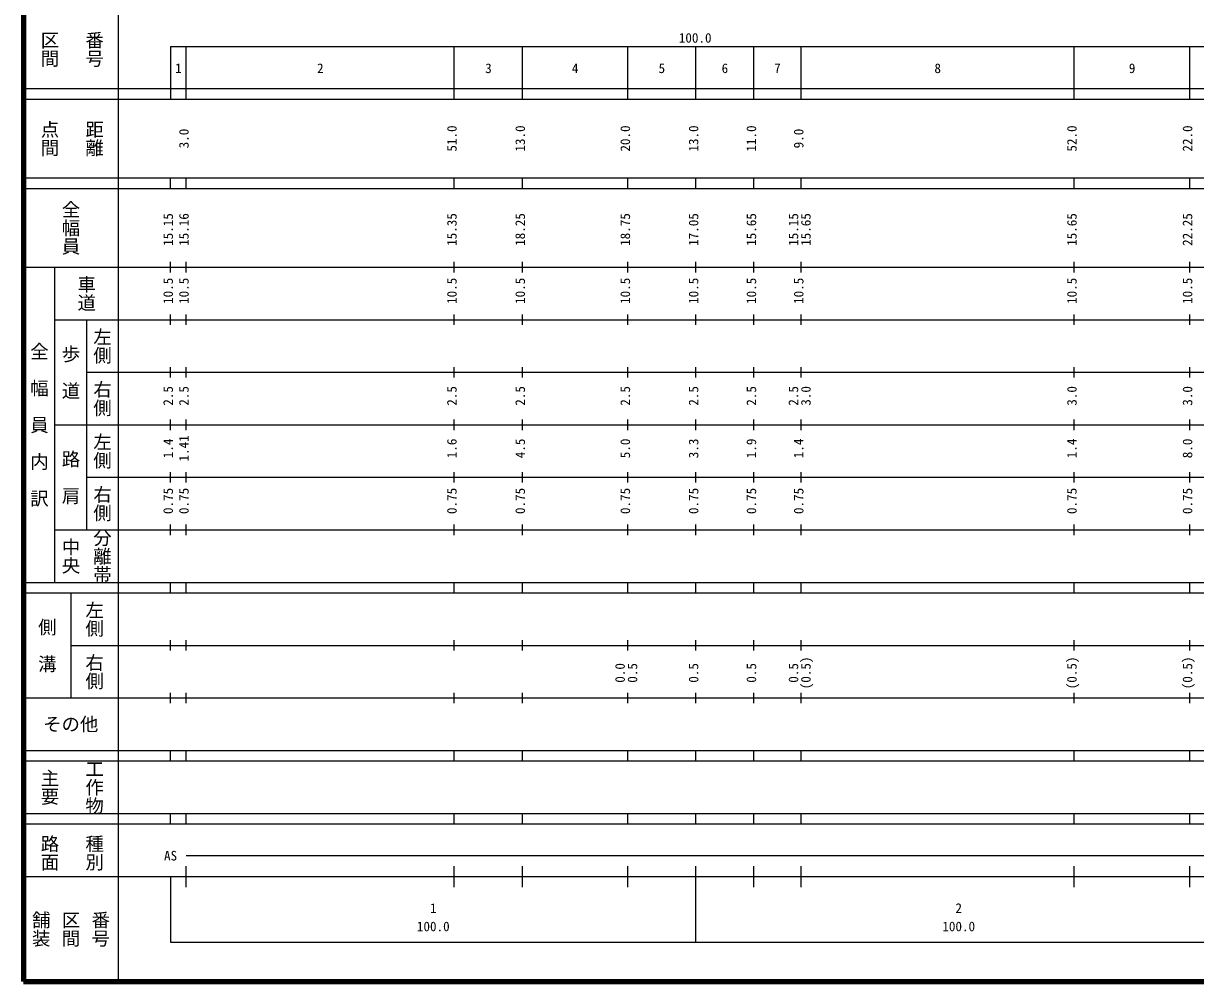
# Model space of a CAD drawing. Units: millimetres on the paper, enlarged 1000 times. Extents: x 40000 to 680000, y 20000 to 380000.
# Drawn here: x 40000 to 263076, y 20000 to 202409 of the extents above; entities that cross this region are included whole.
import ezdxf
from ezdxf.enums import TextEntityAlignment as Align

# ---------------------------------------------------------------- set-up
doc = ezdxf.new("R2010")
doc.units = ezdxf.units.MM
doc.header["$LTSCALE"] = 1000
doc.layers.add('M-TTL', color=2, linetype='Continuous', lineweight=140)
doc.layers.add('M-TTL-BAND', color=7, linetype='Continuous', lineweight=25)
doc.styles.add('@ＭＳ ゴシック', font='')
doc.styles.add('ＭＳ ゴシック', font='')
doc.styles.get('@ＭＳ ゴシック').set_extended_font_data('@MS Gothic')
doc.styles.get('ＭＳ ゴシック').set_extended_font_data('MS Gothic')

msp = doc.modelspace()

# ---------------------------------------------------------------- linework, layer by layer
at = {"layer": 'M-TTL'}
for p, q in [((40000, 380000), (40000, 20000)), ((40000, 20000), (680000, 20000))]:
    msp.add_line(p, q, dxfattribs=at)
at = {"layer": 'M-TTL-BAND'}
for p, q in [((58000, 370000), (58000, 20000)), ((68000, 198000), (579000, 198000)), ((68000, 198000), (68000, 188000)), ((71000, 188000), (71000, 198000)), ((122000, 188000), (122000, 198000)), ((135000, 188000), (135000, 198000)), ((155000, 188000), (155000, 198000)), ((168000, 188000), (168000, 198000)), ((179000, 188000), (179000, 198000)), ((188000, 188000), (188000, 198000)), ((240000, 188000), (240000, 198000)), ((262000, 188000), (262000, 198000)), ((40000, 190000), (579000, 190000)), ((40000, 188000), (579000, 188000)), ((40000, 173000), (579000, 173000)), ((68000, 171000), (68000, 173000)), ((71000, 171000), (71000, 173000)), ((122000, 171000), (122000, 173000)), ((135000, 171000), (135000, 173000)), ((155000, 171000), (155000, 173000)), ((168000, 171000), (168000, 173000)), ((179000, 171000), (179000, 173000)), ((188000, 171000), (188000, 173000)), ((240000, 171000), (240000, 173000)), ((262000, 171000), (262000, 173000)), ((40000, 171000), (579000, 171000)), ((68000, 155000), (68000, 157000)), ((71000, 155000), (71000, 157000)), ((122000, 155000), (122000, 157000)), ((135000, 155000), (135000, 157000)), ((155000, 155000), (155000, 157000)), ((168000, 155000), (168000, 157000)), ((179000, 155000), (179000, 157000)), ((188000, 155000), (188000, 157000)), ((240000, 155000), (240000, 157000)), ((262000, 155000), (262000, 157000)), ((40000, 156000), (579000, 156000)), ((46000, 96000), (46000, 156000)), ((46000, 146000), (579000, 146000)), ((52000, 146000), (52000, 106000)), ((68000, 145000), (68000, 147000)), ((71000, 145000), (71000, 147000)), ((122000, 145000), (122000, 147000)), ((135000, 145000), (135000, 147000)), ((155000, 145000), (155000, 147000)), ((168000, 145000), (168000, 147000)), ((179000, 145000), (179000, 147000)), ((188000, 145000), (188000, 147000)), ((240000, 145000), (240000, 147000)), ((262000, 145000), (262000, 147000)), ((68000, 135000), (68000, 137000)), ((71000, 135000), (71000, 137000)), ((122000, 135000), (122000, 137000)), ((135000, 135000), (135000, 137000)), ((155000, 135000), (155000, 137000)), ((168000, 135000), (168000, 137000)), ((179000, 135000), (179000, 137000)), ((188000, 135000), (188000, 137000)), ((240000, 135000), (240000, 137000)), ((262000, 135000), (262000, 137000)), ((52000, 136000), (579000, 136000)), ((46000, 126000), (579000, 126000)), ((68000, 125000), (68000, 127000)), ((71000, 125000), (71000, 127000)), ((122000, 125000), (122000, 127000)), ((135000, 125000), (135000, 127000)), ((155000, 125000), (155000, 127000)), ((168000, 125000), (168000, 127000)), ((179000, 125000), (179000, 127000)), ((188000, 125000), (188000, 127000)), ((240000, 125000), (240000, 127000)), ((262000, 125000), (262000, 127000)), ((52000, 116000), (579000, 116000)), ((68000, 115000), (68000, 117000)), ((71000, 115000), (71000, 117000)), ((122000, 115000), (122000, 117000)), ((135000, 115000), (135000, 117000)), ((155000, 115000), (155000, 117000)), ((168000, 115000), (168000, 117000)), ((179000, 115000), (179000, 117000)), ((188000, 115000), (188000, 117000)), ((240000, 115000), (240000, 117000)), ((262000, 115000), (262000, 117000)), ((46000, 106000), (579000, 106000)), ((68000, 105000), (68000, 107000)), ((71000, 105000), (71000, 107000)), ((122000, 105000), (122000, 107000)), ((135000, 105000), (135000, 107000)), ((155000, 105000), (155000, 107000)), ((168000, 105000), (168000, 107000)), ((179000, 105000), (179000, 107000)), ((188000, 105000), (188000, 107000)), ((240000, 105000), (240000, 107000)), ((262000, 105000), (262000, 107000)), ((40000, 96000), (579000, 96000)), ((68000, 94000), (68000, 96000)), ((71000, 94000), (71000, 96000)), ((122000, 94000), (122000, 96000)), ((135000, 94000), (135000, 96000)), ((155000, 94000), (155000, 96000)), ((168000, 94000), (168000, 96000)), ((179000, 94000), (179000, 96000)), ((188000, 94000), (188000, 96000)), ((240000, 94000), (240000, 96000)), ((262000, 94000), (262000, 96000)), ((40000, 94000), (579000, 94000)), ((49000, 94000), (49000, 74000)), ((68000, 83000), (68000, 85000)), ((71000, 83000), (71000, 85000)), ((122000, 83000), (122000, 85000)), ((135000, 83000), (135000, 85000)), ((155000, 83000), (155000, 85000)), ((168000, 83000), (168000, 85000)), ((179000, 83000), (179000, 85000)), ((188000, 83000), (188000, 85000)), ((240000, 83000), (240000, 85000)), ((262000, 83000), (262000, 85000)), ((49000, 84000), (579000, 84000)), ((40000, 74000), (579000, 74000)), ((68000, 73000), (68000, 75000)), ((71000, 73000), (71000, 75000)), ((122000, 73000), (122000, 75000)), ((135000, 73000), (135000, 75000)), ((155000, 73000), (155000, 75000)), ((168000, 73000), (168000, 75000)), ((179000, 73000), (179000, 75000)), ((188000, 73000), (188000, 75000)), ((240000, 73000), (240000, 75000)), ((262000, 73000), (262000, 75000)), ((40000, 64000), (579000, 64000)), ((68000, 62000), (68000, 64000)), ((71000, 62000), (71000, 64000)), ((122000, 62000), (122000, 64000)), ((135000, 62000), (135000, 64000)), ((155000, 62000), (155000, 64000)), ((168000, 62000), (168000, 64000)), ((179000, 62000), (179000, 64000)), ((188000, 62000), (188000, 64000)), ((240000, 62000), (240000, 64000)), ((262000, 62000), (262000, 64000)), ((40000, 62000), (579000, 62000)), ((40000, 52000), (579000, 52000)), ((68000, 50000), (68000, 52000)), ((71000, 50000), (71000, 52000)), ((122000, 50000), (122000, 52000)), ((135000, 50000), (135000, 52000)), ((155000, 50000), (155000, 52000)), ((168000, 50000), (168000, 52000)), ((179000, 50000), (179000, 52000)), ((188000, 50000), (188000, 52000)), ((240000, 50000), (240000, 52000)), ((262000, 50000), (262000, 52000)), ((40000, 50000), (579000, 50000)), ((71000, 44000), (468000, 44000)), ((71000, 38000), (71000, 42000)), ((122000, 38000), (122000, 42000)), ((135000, 38000), (135000, 42000)), ((155000, 38000), (155000, 42000)), ((168000, 27500), (168000, 42000)), ((179000, 38000), (179000, 42000)), ((188000, 38000), (188000, 42000)), ((240000, 38000), (240000, 42000)), ((262000, 38000), (262000, 42000)), ((40000, 40000), (579000, 40000)), ((68000, 40000), (68000, 27500)), ((68000, 27500), (579000, 27500))]:
    msp.add_line(p, q, dxfattribs=at)

# ---------------------------------------------------------------- texts
at = {"layer": 'M-TTL-BAND', "style": '@ＭＳ ゴシック'}
for s, p in [('番号', (53500, 197500)), ('区間', (45000, 197500)), ('点間', (45000, 180500)), ('距離', (53500, 180500)), ('全幅員', (49000, 163500)), ('車道', (52000, 151000)), ('左側', (55000, 141000)), ('全\u3000幅\u3000員\u3000内\u3000訳', (43000, 126000)), ('歩\u3000道', (49000, 136000)), ('右側', (55000, 131000)), ('左側', (55000, 121000)), ('路\u3000肩', (49000, 116000)), ('右側', (55000, 111000)), ('分離帯', (55000, 101000)), ('中央', (49000, 101000)), ('左側', (53500, 89000)), ('側\u3000溝', (44500, 84000)), ('右側', (53500, 79000)), ('主要', (45000, 57000)), ('工作物', (53500, 57000)), ('路面', (45000, 44500)), ('種別', (53500, 44500)), ('舗装', (43333, 30000)), ('区間', (49000, 30000)), ('番号', (54667, 30000))]:
    msp.add_text(s, height=2566, rotation=270, dxfattribs=at).set_placement(p, align=Align.MIDDLE_CENTER)
at = {"layer": 'M-TTL-BAND', "style": 'ＭＳ ゴシック'}
for s, p in [('100.0', (167844, 198195)), ('1', (69500, 192405)), ('2', (96500, 192405)), ('3', (128500, 192405)), ('4', (145000, 192405)), ('5', (161500, 192405)), ('6', (173500, 192405)), ('7', (183500, 192405)), ('8', (214000, 192405)), ('9', (251000, 192405)), ('AS', (68000, 42500)), ('1', (118000, 32523)), ('2', (218000, 32523)), ('100.0', (118000, 29033)), ('100.0', (218000, 29033))]:
    msp.add_text(s, height=1833, dxfattribs=at).set_placement(p, align=Align.BOTTOM_CENTER)
for s, p in [('3.0', (72000, 180500)), ('51.0', (123000, 180500)), ('13.0', (136000, 180500)), ('20.0', (156000, 180500)), ('13.0', (169000, 180500)), ('11.0', (180000, 180500)), ('9.0', (189000, 180500)), ('52.0', (241000, 180500)), ('22.0', (263000, 180500)), ('15.15', (69000, 163174)), ('15.16', (72000, 163174)), ('15.35', (123000, 163174)), ('18.25', (136000, 163174)), ('18.75', (156000, 163174)), ('17.05', (169000, 163174)), ('15.65', (180000, 163174)), ('15.15', (188000, 163174)), ('15.65', (190370, 163174)), ('15.65', (241000, 163174)), ('22.25', (263000, 163174)), ('10.5', (69000, 151500)), ('10.5', (72000, 151500)), ('10.5', (123000, 151500)), ('10.5', (136000, 151500)), ('10.5', (156000, 151500)), ('10.5', (169000, 151500)), ('10.5', (180000, 151500)), ('10.5', (189000, 151500)), ('10.5', (241000, 151500)), ('10.5', (263000, 151500)), ('2.5', (69000, 131500)), ('2.5', (72000, 131500)), ('2.5', (123000, 131500)), ('2.5', (136000, 131500)), ('2.5', (156000, 131500)), ('2.5', (169000, 131500)), ('2.5', (180000, 131500)), ('2.5', (188000, 131500)), ('3.0', (190370, 131500)), ('3.0', (241000, 131500)), ('3.0', (263000, 131500)), ('1.4', (69000, 121500)), ('1.41', (72000, 121500)), ('1.6', (123000, 121500)), ('4.5', (136000, 121500)), ('5.0', (156000, 121500)), ('3.3', (169000, 121500)), ('1.9', (180000, 121500)), ('1.4', (189000, 121500)), ('1.4', (241000, 121500)), ('8.0', (263000, 121500)), ('0.75', (69000, 111500)), ('0.75', (72000, 111500)), ('0.75', (123000, 111500)), ('0.75', (136000, 111500)), ('0.75', (156000, 111500)), ('0.75', (169000, 111500)), ('0.75', (180000, 111500)), ('0.75', (189000, 111500)), ('0.75', (241000, 111500)), ('0.75', (263000, 111500)), ('0.0', (155000, 78764)), ('0.5', (157370, 78764)), ('0.5', (169000, 78764)), ('0.5', (180000, 78764)), ('0.5', (188000, 78764)), ('(0.5)', (190370, 78764)), ('(0.5)', (241000, 78764)), ('(0.5)', (263000, 78764))]:
    msp.add_text(s, height=1833, rotation=90, dxfattribs=at).set_placement(p, align=Align.BOTTOM_CENTER)
msp.add_text('その他', height=2566, dxfattribs=at).set_placement((49000, 69000), align=Align.MIDDLE_CENTER)

doc.saveas('drawing.dxf')
